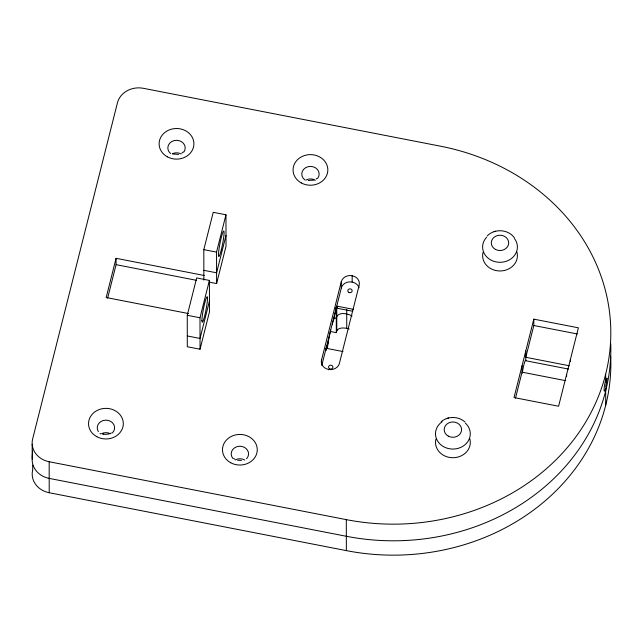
<?xml version="1.0" encoding="UTF-8"?>
<svg xmlns="http://www.w3.org/2000/svg" width="643" height="643" viewBox="0 0 643 643"><rect width="100%" height="100%" fill="white"/><g stroke="black" fill="none" stroke-linecap="round" stroke-linejoin="round"><path stroke-width="0.96" d="M610.746 343.716A217.406 191.244 -0.1 0 1 346.336 536.278L49.198 478.392A21.741 19.121 -0.1 0 1 32.343 457.277L32.544 450.839M32.343 457.277L32.471 453.275M32.182 459.054L32.174 444.233M204.233 275.485L116.07 258.309L106.183 297.524L188.463 313.551M107.638 298.135L116.086 264.659L116.07 258.309M187.258 315.287L196.678 277.945L209.409 280.428L209.465 311.879L200.045 349.221L187.306 346.746L187.258 315.287L199.989 317.771L200.045 349.221M203.863 280.115L203.815 249.645L213.235 212.303L225.966 214.778L226.023 246.237L216.603 283.579L209.747 282.245M199.989 317.771L209.409 280.428M216.603 283.579L216.546 252.12L225.966 214.778M209.449 301.109L200.029 338.451L187.29 335.967M226.006 235.459L216.587 272.801L203.847 270.325M321.54 364.589L321.532 360.048L341.312 281.626A9.034 7.949 -0.1 0 1 352.147 275.743A9.034 7.949 -0.1 0 1 359.204 285.106L339.359 363.52A9.034 7.949 -0.1 0 1 328.525 369.404L328.509 369.854M321.781 365.449L330.687 330.148M332.182 324.241L336.233 308.158A39.585 4.107 -79 0 0 333.862 318.912A21.918 2.275 -79 0 0 327.536 347.027A26.025 2.701 -79 0 0 326.765 348.659L326.708 348.779M330.582 331.531L336.313 332.648L336.273 308.005L341.32 287.984L341.312 281.626M328.533 340.758L326.122 350.331L326.114 348.281L343.008 351.568M336.273 310.055L337.382 307.089M336.313 332.648C336.932 326.572 345.026 327.689 349.165 328.999M533.811 319.145L514.03 397.567L558.598 406.247L578.387 327.826L533.811 319.145L533.827 325.503L525.805 357.291L569.409 365.787M515.501 398.154L522.052 372.168L522.044 365.811M487.137 236.013C494.403 228.265 508.637 229.149 514.545 238.103M183.303 152.029L181.873 153.122M316.227 178.955L316.943 178.4M441.186 421.663C447.785 416.005 458.475 416.109 464.921 421.953M110.556 433.374L111.352 432.924M495.673 231.223L494.041 231.689M448.565 417.982L446.933 418.448M314.041 180.112L308.262 180.482M109.069 433.985L105.155 434.403L102.655 433.945L103.274 434.121M178.569 154.4L172.943 154.015M241.471 460.396L237.677 460.3M203.815 249.645L216.546 252.12M533.827 325.503L577.422 333.998M353.642 309.396L336.755 306.108L336.795 330.751M116.086 264.659L196.404 280.308M336.755 308.158L352.71 311.268M334.376 317.931L336.289 318.301C337.527 311.22 347.646 313.479 352.107 316.026M522.309 373.085A8.697 0.9 -79 0 1 524.31 363.182A8.697 0.9 -79 0 1 525.813 360.755L568.444 369.066M522.052 372.168L565.655 380.664M49.165 461.738L346.304 519.632A217.406 191.244 -0.1 0 0 605.65 374.258A217.406 191.244 -0.1 0 0 440.503 146.194L143.365 88.308A21.741 19.121 -0.1 0 0 117.436 102.848L32.656 438.936A21.741 19.121 -0.1 0 0 49.165 461.738L49.222 492.739L346.36 550.625A217.406 191.244 -0.1 0 0 610.689 356.134M335.413 307.788L336.273 307.997M325.607 348.94L326.314 349.286M233.891 458.636L234.655 459.134M326.588 346.151L327.536 347.027M605.65 374.258L605.658 381.42M605.674 387.833L605.706 405.259M570.365 359.614L570.365 361.43M566.612 374.499L566.612 376.316M525.797 350.933L525.813 360.755M352.163 275.686L352.171 282.044M346.714 309.371L346.746 328.356M346.304 519.632L346.36 550.625M32.697 465.154L32.705 469.929A21.741 19.121 -0.1 0 0 49.222 492.739M605.65 382.014A6.735 0.514 -78.1 0 1 607.056 378.446A6.735 0.514 -78.1 0 1 605.642 386.708M605.682 388.292A6.735 0.884 -79.8 0 1 604.107 389.859A6.735 0.884 -79.8 0 1 605.69 380.19M341.256 287.968A9.034 7.949 -0.1 0 1 352.155 282.1A9.034 7.949 -0.1 0 1 359.059 287.734M328.525 369.404A9.034 7.949 -0.1 0 1 321.468 360.04M514.673 238.786A17.393 15.295 -0.1 0 1 510.799 259A17.393 15.295 -0.1 0 1 487.547 257.69A17.393 15.295 -0.1 0 1 486.647 237.211M516.827 251.751A17.393 15.295 -0.1 0 1 500.367 270.968A17.393 15.295 -0.1 0 1 483.038 252.361M465.331 423.078A17.393 15.295 -0.1 0 1 464.608 445.069A17.393 15.295 -0.1 0 1 439.643 443.686A17.393 15.295 -0.1 0 1 442.079 421.784M469.72 438.502A17.393 15.295 -0.1 0 1 453.259 457.72A17.393 15.295 -0.1 0 1 435.922 439.121M233.063 458.636A8.697 7.652 -0.1 0 1 234.02 448.227A8.697 7.652 -0.1 0 1 245.891 448.348A8.697 7.652 -0.1 0 1 246.55 458.78M98.379 431.606A8.697 7.652 -0.1 0 1 100.847 421.591A8.697 7.652 -0.1 0 1 112.429 422.716A8.697 7.652 -0.1 0 1 112.34 432.964M100.718 433.929A8.697 7.652 -0.1 0 1 100.051 433.438M170.58 153.54A8.697 7.652 -0.1 0 1 169.776 143.124A8.697 7.652 -0.1 0 1 181.543 141.709A8.697 7.652 -0.1 0 1 183.93 151.941M304.886 179.936A8.697 7.652 -0.1 0 1 303.6 169.358A8.697 7.652 -0.1 0 1 315.576 167.871A8.697 7.652 -0.1 0 1 317.658 178.344M235.225 459.946A8.697 7.652 -0.1 0 1 244.774 460.058M172.292 153.79A8.697 7.652 -0.1 0 1 181.077 153.942M305.811 180.12A8.697 7.652 -0.1 0 1 315.359 180.241M101.618 433.679A8.697 7.652 -0.1 0 1 110.443 433.76M333.042 318.952A113.096 52.991 -11.3 0 1 333.862 318.912M329.57 368.72A2.17 1.913 -0.1 0 0 332.897 367.161A2.17 1.913 -0.1 0 0 329.706 365.409A2.17 1.913 -0.1 0 0 329.57 368.72M348.827 292.388A2.17 1.913 -0.1 0 0 352.155 290.829A2.17 1.913 -0.1 0 0 348.956 289.077A2.17 1.913 -0.1 0 0 348.827 292.388M221.28 249.958A12.964 1.342 -79 0 0 224.085 232.653A12.964 1.342 -79 0 0 221.264 237.629A12.964 1.342 -79 0 0 218.467 254.925A12.964 1.342 -79 0 0 221.28 249.958M201.91 320.592A12.964 1.342 -79 0 0 204.731 315.617A12.964 1.342 -79 0 0 207.52 298.328A12.964 1.342 -79 0 0 204.699 303.303A12.964 1.342 -79 0 0 201.91 320.592M495.423 249.388A8.697 7.652 -0.1 0 0 508.685 243.102A8.697 7.652 -0.1 0 0 495.874 236.142A8.697 7.652 -0.1 0 0 495.423 249.388M448.308 436.139A8.697 7.652 -0.1 0 0 461.578 429.862A8.697 7.652 -0.1 0 0 448.758 422.901A8.697 7.652 -0.1 0 0 448.308 436.139M230.724 462.759A17.393 15.303 -0.1 0 0 257.256 450.196A17.393 15.303 -0.1 0 0 231.625 436.275A17.393 15.303 -0.1 0 0 230.724 462.759M96.788 436.685A17.393 15.303 -0.1 0 0 123.303 424.091A17.393 15.303 -0.1 0 0 97.656 410.202A17.393 15.303 -0.1 0 0 96.788 436.685M167.349 156.828A17.393 15.303 -0.1 0 0 193.897 144.281A17.393 15.303 -0.1 0 0 168.281 130.336A17.393 15.303 -0.1 0 0 167.349 156.828M301.31 182.942A17.393 15.303 -0.1 0 0 327.834 170.371A17.393 15.303 -0.1 0 0 302.21 156.45A17.393 15.303 -0.1 0 0 301.31 182.942"/></g></svg>
